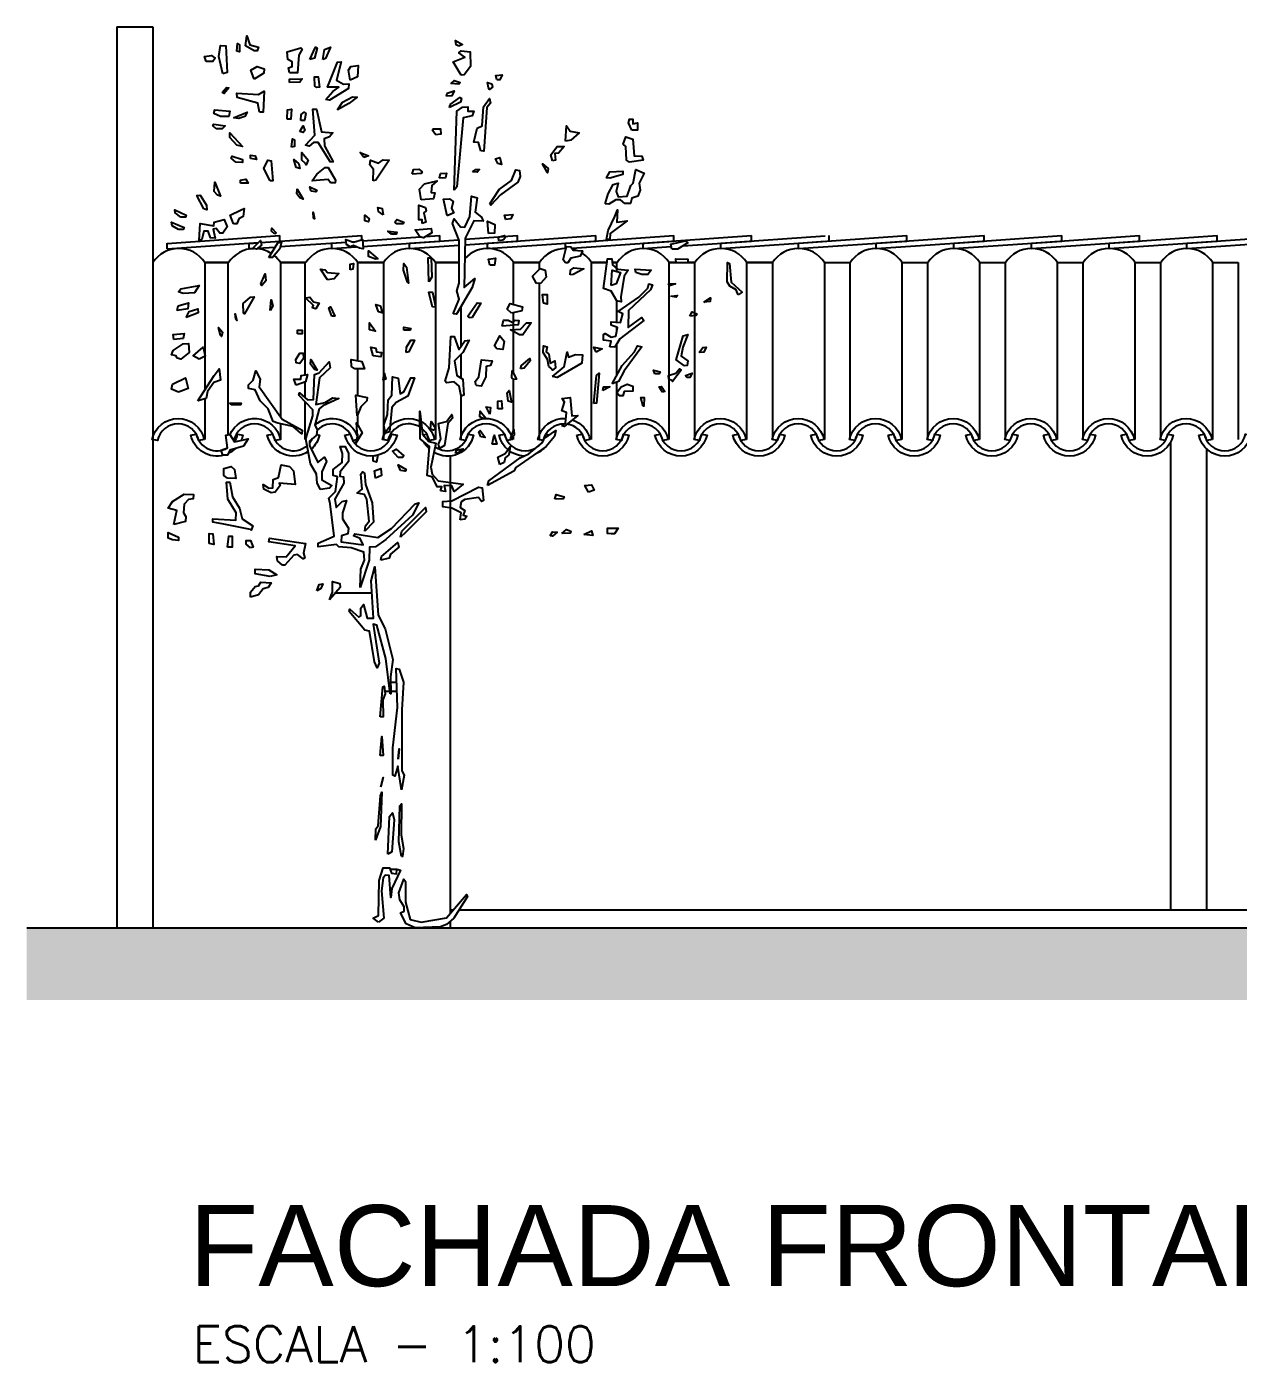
# Model space of a CAD drawing. Header units: millimetres. Extents: x 154.1 to 235.2, y 94.9 to 137.4.
# Drawn here: x 197.63 to 204.35, y 126.2 to 133.61 of the extents above; entities that cross this region are included whole.
import ezdxf

# ---------------------------------------------------------------- set-up
doc = ezdxf.new("R2010")
doc.units = ezdxf.units.MM
doc.header["$LTSCALE"] = 0.05
for name, color, linetype in [('Desnivel', 1, 'Continuous'), ('DESNÍVEL', 1, 'Continuous'), ('nivel', 1, 'Continuous'), ('Parede', 5, 'Continuous'), ('Texto', 2, 'Continuous')]:
    doc.layers.add(name, color=color, linetype=linetype)
doc.styles.add('ARIAL-00', font='arial.ttf')
doc.styles.add('Romans-00', font='romans.shx')

# ---------------------------------------------------------------- blocks, each defined once
blk = doc.blocks.new('telha-portuguesa')
at = {"layer": 'DESNÍVEL'}
for points in [[(-0.0711, 0.0926), (-0.1004, 0.0862, 0.806168), (-0.3305, 0.0862), (-0.3598, 0.0926, -0.806168)], [(-0.1444, 0.1164), (-0.1151, 0.1228, 0.806168), (0.1151, 0.1228), (0.1444, 0.1164, -0.806168)]]:
    blk.add_lwpolyline(points, format="xyb", close=True, dxfattribs=at)

msp = doc.modelspace()

# ---------------------------------------------------------------- hatches: boundary and pattern name
at = {"layer": 'Desnivel'}
msp.add_hatch(color=256, dxfattribs=at).paths.add_polyline_path([(223.6257, 128.6112), (197.6257, 128.6112), (197.6257, 128.2112), (223.6257, 128.2112)])

# ---------------------------------------------------------------- linework, layer by layer
at = {"layer": 'Desnivel', "linetype": 'Continuous'}
for p, q in [((198.4058, 132.4088), (199.0299, 132.4519)), ((198.9254, 132.4133), (199.4844, 132.4519)), ((199.0299, 132.4219), (199.0299, 132.4519)), ((199.4844, 132.4286), (199.4844, 132.4519)), ((199.49, 132.4223), (199.8111, 132.4444)), ((199.8372, 132.4462), (199.9185, 132.4519)), ((199.9185, 132.4219), (199.9185, 132.4519)), ((200.0586, 132.4318), (200.3494, 132.4519)), ((200.1835, 132.4104), (200.7835, 132.4519)), ((200.3494, 132.4219), (200.3494, 132.4519)), ((200.616, 132.4104), (201.216, 132.4519)), ((200.7835, 132.4219), (200.7835, 132.4519)), ((201.0469, 132.4104), (201.6469, 132.4519)), ((201.216, 132.4219), (201.216, 132.4519)), ((201.6469, 132.4219), (201.6469, 132.4519)), ((198.4058, 132.3788), (198.9116, 132.4137)), ((198.4058, 132.3804), (198.4058, 132.4104)), ((198.4058, 132.3788), (198.4058, 132.4088)), ((198.8603, 132.4088), (198.9102, 132.4122)), ((198.8603, 132.3804), (198.8603, 132.4104)), ((198.8603, 132.3788), (198.8603, 132.4088)), ((198.8603, 132.3788), (198.8854, 132.3805)), ((198.9064, 132.382), (199.0048, 132.3887)), ((198.9251, 132.4146), (199.0299, 132.4219)), ((199.0327, 132.3907), (199.3982, 132.4159)), ((199.3185, 132.4104), (199.3982, 132.4159)), ((199.3185, 132.3804), (199.3185, 132.4104)), ((199.3185, 132.3804), (199.3185, 132.4104)), ((199.3185, 132.3804), (199.4547, 132.3898)), ((199.43, 132.4181), (199.455, 132.4198)), ((199.4915, 132.3924), (199.9185, 132.4219)), ((199.7494, 132.4104), (200.024, 132.4294)), ((199.7494, 132.3804), (199.7494, 132.4104)), ((199.7494, 132.3804), (199.7494, 132.4104)), ((199.7494, 132.3804), (200.0257, 132.3995)), ((200.0581, 132.4017), (200.3494, 132.4219)), ((200.1835, 132.3804), (200.7835, 132.4219)), ((200.1835, 132.3804), (200.1835, 132.4104)), ((200.1835, 132.3804), (200.1835, 132.4104)), ((200.616, 132.3804), (200.616, 132.4104)), ((200.616, 132.3804), (200.616, 132.4104)), ((200.616, 132.3804), (200.6175, 132.3805)), ((200.6505, 132.3828), (201.216, 132.4219)), ((201.0469, 132.3804), (201.0469, 132.4104)), ((201.0469, 132.3804), (201.0469, 132.4104)), ((201.0469, 132.3804), (201.2021, 132.3912)), ((201.2674, 132.3957), (201.6469, 132.4219)), ((201.4778, 132.3804), (201.4778, 132.4104)), ((201.4778, 132.3804), (201.4778, 132.4104)), ((198.6144, 132.3024), (198.6144, 131.5963)), ((198.7422, 132.3024), (198.6144, 132.3024)), ((198.6144, 132.3024), (198.7422, 132.3024)), ((198.7422, 132.3024), (198.7422, 131.3465)), ((199.0347, 132.3024), (199.0347, 131.4449)), ((199.0347, 132.3024), (199.1692, 132.3024)), ((199.1741, 132.3024), (199.0347, 132.3024)), ((199.1692, 132.3024), (199.1692, 131.6784)), ((199.4607, 132.3024), (199.4607, 131.7585)), ((199.4607, 132.3024), (199.605, 132.3024)), ((199.605, 132.3024), (199.4607, 132.3024)), ((199.605, 132.3024), (199.605, 131.3209)), ((200.0257, 132.3024), (199.8916, 132.3024)), ((199.8938, 132.3024), (199.8938, 131.3209)), ((199.8938, 132.3024), (200.0257, 132.3024)), ((200.3257, 132.3024), (200.3257, 132.0698)), ((200.3257, 132.3024), (200.47, 132.3024)), ((200.4716, 132.3024), (200.3279, 132.3024)), ((200.47, 132.3024), (200.3279, 132.3024)), ((200.47, 132.3024), (200.47, 132.2646)), ((200.7588, 132.3024), (200.7588, 131.3209)), ((200.7588, 132.3024), (200.846, 132.3024)), ((200.846, 132.3024), (200.7604, 132.3024)), ((200.846, 132.3024), (200.7604, 132.3024)), ((200.9025, 132.3024), (200.8751, 132.3024)), ((200.9009, 132.3024), (200.8751, 132.3024)), ((200.8751, 132.3024), (200.8993, 132.3024)), ((200.8993, 132.3024), (200.8993, 132.253)), ((201.1881, 132.3024), (201.1881, 131.3209)), ((201.1881, 132.3024), (201.2299, 132.3024)), ((201.2299, 132.3024), (201.1913, 132.3024)), ((201.2299, 132.3024), (201.1913, 132.3024)), ((201.3334, 132.3024), (201.2936, 132.3024)), ((201.3318, 132.3024), (201.2936, 132.3024)), ((201.2936, 132.3024), (201.3318, 132.3024)), ((201.3318, 132.3024), (201.3318, 131.3209)), ((201.6206, 132.3024), (201.6206, 131.3209)), ((200.47, 132.1879), (200.47, 131.3209)), ((200.8993, 132.0907), (200.8993, 131.9713)), ((200.0341, 132.0564), (200.0341, 131.8365)), ((200.3257, 132.0233), (200.3257, 131.6904)), ((200.8993, 131.9443), (200.8993, 131.9157)), ((200.8993, 131.8489), (200.8993, 131.6751)), ((200.0341, 131.7907), (200.0341, 131.6625)), ((199.4607, 131.7136), (199.4607, 131.5645)), ((199.1692, 131.6389), (199.1692, 131.5538)), ((200.3257, 131.655), (200.3257, 131.369)), ((200.8993, 131.6387), (200.8993, 131.3209)), ((198.6144, 131.5468), (198.6144, 131.3209)), ((200.0341, 131.5706), (200.0341, 131.3209)), ((199.1692, 131.5313), (199.1692, 131.3209)), ((199.0347, 131.4081), (199.0347, 131.3209)), ((199.4607, 131.4558), (199.4607, 131.4063)), ((199.4607, 131.3519), (199.4607, 131.334)), ((200.3257, 131.3403), (200.3257, 131.3209)), ((199.3399, 130.4695), (199.5421, 130.4695)), ((199.6123, 129.9249), (199.6403, 129.9249)), ((199.6454, 129.9749), (199.6778, 129.9749)), ((199.6467, 129.9249), (199.6795, 129.9249)), ((199.6765, 129.4803), (199.6896, 129.4803)), ((199.6423, 128.9357), (199.6802, 128.9357))]:
    msp.add_line(p, q, dxfattribs=at)
at = {"layer": 'Desnivel'}
for p, q in [((201.6206, 132.3024), (201.7643, 132.3024)), ((202.053, 132.3024), (202.1936, 132.3024)), ((202.4823, 132.3024), (202.6245, 132.3024)), ((202.9132, 132.3024), (203.0554, 132.3024)), ((203.3441, 132.3024), (203.4862, 132.3024)), ((203.775, 132.3024), (203.9171, 132.3024)), ((204.2059, 132.3024), (204.348, 132.3024)), ((203.9733, 131.3057), (203.9733, 128.7112)), ((204.1733, 131.2682), (204.1733, 128.7112)), ((199.9757, 131.2291), (199.9757, 128.6916)), ((199.9757, 128.7112), (199.9926, 128.7112)), ((200.025, 128.7112), (214.9587, 128.7112)), ((197.6257, 128.6112), (223.6257, 128.6112)), ((199.9757, 128.6474), (199.9757, 128.6112))]:
    msp.add_line(p, q, dxfattribs=at)
at = {"layer": 'Desnivel', "linetype": 'Continuous'}
for points in [[(198.8874, 133.4771), (198.8391, 133.505), (198.8467, 133.5609), (198.8645, 133.5101), (198.9128, 133.4974), (198.9052, 133.4771), (198.8874, 133.4771)], [(198.7146, 133.35), (198.6917, 133.4466), (198.7019, 133.5076), (198.7298, 133.505), (198.7375, 133.3577), (198.7146, 133.35)], [(198.7908, 133.4746), (198.7959, 133.5177), (198.8061, 133.5101), (198.8061, 133.472), (198.7908, 133.4746)], [(199.083, 133.3551), (199.078, 133.3831), (199.0983, 133.3907), (199.0983, 133.4161), (199.0754, 133.4288), (199.0703, 133.472), (199.1466, 133.4949), (199.1542, 133.4873), (199.1364, 133.4542), (199.1288, 133.3551), (199.083, 133.3551)], [(199.1974, 133.4288), (199.2279, 133.4974), (199.238, 133.4923), (199.2228, 133.4364), (199.1974, 133.4288)], [(199.2685, 133.4288), (199.2787, 133.4847), (199.3117, 133.4974), (199.2838, 133.4339), (199.2685, 133.4288)], [(200.0358, 133.3424), (199.9926, 133.4161), (200.0561, 133.4415), (200.0231, 133.4669), (200.0358, 133.4771), (200.0866, 133.472), (200.0892, 133.3907), (200.0536, 133.345), (200.0358, 133.3424)], [(200.0231, 133.5025), (200.0079, 133.5101), (200.0053, 133.5355), (200.0434, 133.5127), (200.0231, 133.5025)], [(198.6206, 133.4186), (198.613, 133.4466), (198.6511, 133.4517), (198.6714, 133.4364), (198.6587, 133.4186), (198.6206, 133.4186)], [(199.2863, 133.2077), (199.3244, 133.2509), (199.3575, 133.2764), (199.2939, 133.2764), (199.3498, 133.4136), (199.3702, 133.4161), (199.3448, 133.3145), (199.3829, 133.2916), (199.4134, 133.2941), (199.4108, 133.2687), (199.3066, 133.2027), (199.2863, 133.2077)], [(198.8874, 133.3196), (198.8696, 133.3704), (198.9052, 133.3907), (198.9433, 133.378), (198.9407, 133.3526), (198.8874, 133.3196)], [(199.2355, 133.2738), (199.2253, 133.2814), (199.2228, 133.3323), (199.2431, 133.3323), (199.2507, 133.2764), (199.2355, 133.2738)], [(199.421, 133.3145), (199.4108, 133.3704), (199.4235, 133.3907), (199.4642, 133.3958), (199.4616, 133.3323), (199.421, 133.3145)], [(200.234, 133.317), (200.2289, 133.3399), (200.2645, 133.345), (200.2518, 133.317), (200.234, 133.317)], [(198.7095, 133.2459), (198.7349, 133.2738), (198.7476, 133.2713), (198.7222, 133.2408), (198.7095, 133.2459)], [(198.9179, 133.1366), (198.9077, 133.1874), (198.7934, 133.2179), (198.7908, 133.2433), (198.9128, 133.2357), (198.9433, 133.2535), (198.9382, 133.1366), (198.9179, 133.1366)], [(199.083, 133.3018), (199.083, 133.3196), (199.1542, 133.3221), (199.1415, 133.3043), (199.083, 133.3018)], [(199.9545, 133.2255), (199.9596, 133.2433), (199.9977, 133.256), (199.985, 133.2281), (199.9545, 133.2255)], [(199.9799, 133.2967), (199.9977, 133.3119), (200.0307, 133.3018), (200.0231, 133.2916), (199.9799, 133.2967)], [(200.1883, 133.2713), (200.1832, 133.3018), (200.2061, 133.2941), (200.2111, 133.2764), (200.1934, 133.2636), (200.1883, 133.2713)], [(199.3498, 133.1493), (199.3778, 133.1925), (199.4337, 133.223), (199.4591, 133.2205), (199.4134, 133.1849), (199.3498, 133.1493)], [(199.9723, 133.162), (199.9748, 133.1798), (200.0282, 133.2179), (200.0384, 133.2128), (200.0333, 133.1925), (199.9723, 133.162)], [(200.1451, 132.9232), (200.1324, 132.9689), (200.107, 132.9714), (200.1248, 133.0477), (200.1527, 133.0604), (200.1603, 133.1671), (200.1934, 133.2128), (200.1984, 133.1874), (200.1781, 133.162), (200.1629, 132.9206), (200.1451, 132.9232)], [(198.7019, 133.1137), (198.6638, 133.129), (198.6689, 133.1493), (198.7527, 133.1417), (198.7476, 133.1137), (198.7019, 133.1137)], [(198.773, 133.1061), (198.8493, 133.1366), (198.8366, 133.1137), (198.8035, 133.101), (198.773, 133.1061)], [(199.0703, 133.0985), (199.0729, 133.1493), (199.0957, 133.1544), (199.0907, 133.0985), (199.0703, 133.0985)], [(199.1466, 133.0909), (199.1491, 133.1239), (199.1644, 133.1366), (199.1745, 133.129), (199.1669, 133.0909), (199.1466, 133.0909)], [(199.3117, 132.8596), (199.2431, 132.9689), (199.2177, 132.9689), (199.1923, 132.9486), (199.172, 132.9536), (199.2253, 133.0095), (199.2126, 133.1544), (199.233, 133.1544), (199.2609, 133.0273), (199.3244, 133.0223), (199.3066, 132.9994), (199.2762, 132.9892), (199.2787, 132.9511), (199.327, 132.8622), (199.3117, 132.8596)], [(199.9977, 132.7046), (200.0129, 133.1417), (200.0434, 133.1645), (200.0739, 133.1671), (200.0739, 133.1417), (200.107, 133.1417), (200.0968, 133.1163), (200.0485, 133.1061), (200.0129, 132.7224), (199.9977, 132.7046)], [(198.6765, 133.0451), (198.6587, 133.0604), (198.6638, 133.0705), (198.7273, 133.0604), (198.7095, 133.0451), (198.6765, 133.0451)], [(199.1415, 133.0299), (199.1593, 133.0604), (199.1694, 133.035), (199.1593, 133.0248), (199.1415, 133.0299)], [(199.8961, 133.0121), (199.8783, 133.035), (199.8834, 133.0451), (199.9215, 133.0451), (199.924, 133.0146), (199.8961, 133.0121)], [(200.6152, 132.9765), (200.6202, 133.0604), (200.6406, 133.0324), (200.6914, 133.0223), (200.6457, 132.9816), (200.6152, 132.9765)], [(200.9836, 133.0375), (200.9658, 133.0782), (200.9709, 133.0985), (200.9887, 133.0985), (200.9887, 133.0731), (201.0141, 133.0782), (201.0141, 133.0375), (200.9836, 133.0375)], [(198.7908, 132.9536), (198.7527, 132.9968), (198.7527, 133.0223), (198.8239, 132.946), (198.7908, 132.9536)], [(199.0957, 132.9435), (199.1008, 132.9892), (199.111, 132.9841), (199.111, 132.946), (199.0957, 132.9435)], [(200.9709, 132.8596), (200.9531, 132.8698), (200.9506, 132.946), (200.9353, 132.9587), (200.9506, 132.9994), (200.9887, 132.9867), (200.9963, 132.8952), (201.0395, 132.8927), (201.0471, 132.8698), (200.9709, 132.8596)], [(198.7857, 132.8596), (198.7603, 132.8825), (198.7654, 132.8927), (198.8239, 132.8749), (198.8239, 132.8571), (198.7857, 132.8596)], [(198.8671, 132.88), (198.8671, 132.8977), (198.8925, 132.8952), (198.9001, 132.8749), (198.8671, 132.88)], [(199.172, 132.852), (199.1516, 132.8698), (199.1516, 132.913), (199.1872, 132.8698), (199.1771, 132.8444), (199.172, 132.852)], [(199.4972, 132.885), (199.4769, 132.913), (199.5226, 132.8952), (199.4972, 132.885)], [(200.2391, 132.852), (200.2264, 132.8774), (200.2518, 132.885), (200.2594, 132.8469), (200.2391, 132.852)], [(200.544, 132.8673), (200.5339, 132.9003), (200.5694, 132.946), (200.6075, 132.946), (200.577, 132.9104), (200.5567, 132.9079), (200.5593, 132.8698), (200.544, 132.8673)], [(198.9763, 132.7554), (198.9407, 132.8241), (198.9636, 132.8698), (198.9814, 132.8673), (198.9916, 132.7554), (198.9763, 132.7554)], [(199.1212, 132.8291), (199.1085, 132.8749), (199.1364, 132.8495), (199.1415, 132.8241), (199.1212, 132.8291)], [(199.3117, 132.7453), (199.299, 132.7631), (199.2101, 132.7554), (199.2355, 132.7936), (199.2812, 132.8291), (199.299, 132.8291), (199.3397, 132.7605), (199.3371, 132.7453), (199.3117, 132.7453)], [(199.548, 132.7554), (199.5506, 132.819), (199.5303, 132.8444), (199.5328, 132.8698), (199.5785, 132.8545), (199.6039, 132.8723), (199.637, 132.8698), (199.5633, 132.7605), (199.548, 132.7554)], [(199.764, 132.7936), (199.7717, 132.819), (199.8021, 132.8215), (199.8199, 132.8063), (199.8148, 132.7961), (199.764, 132.7936)], [(200.0993, 132.8063), (200.1171, 132.819), (200.1375, 132.819), (200.1248, 132.8037), (200.0993, 132.8063)], [(200.1959, 132.6284), (200.2467, 132.7072), (200.3153, 132.758), (200.3407, 132.8164), (200.3611, 132.8139), (200.3636, 132.7809), (200.3509, 132.7478), (200.2543, 132.6792), (200.201, 132.6208), (200.1959, 132.6284)], [(200.5135, 132.8037), (200.4881, 132.8495), (200.5186, 132.8241), (200.5161, 132.8012), (200.5135, 132.8037)], [(200.8362, 132.6284), (200.8515, 132.6843), (200.8794, 132.7351), (200.9074, 132.7427), (200.8972, 132.697), (200.9074, 132.6665), (200.9582, 132.6716), (200.9785, 132.73), (200.9912, 132.7427), (201.0065, 132.819), (201.0522, 132.7986), (201.0243, 132.7427), (201.0293, 132.7046), (201.0166, 132.6716), (200.9836, 132.6589), (200.976, 132.6309), (200.9455, 132.6309), (200.9201, 132.6513), (200.8947, 132.6513), (200.8566, 132.6259), (200.8362, 132.6284)], [(200.8616, 132.7707), (200.8439, 132.7732), (200.8616, 132.8063), (200.9328, 132.8088), (200.9328, 132.791), (200.8616, 132.7707)], [(198.6841, 132.6767), (198.6663, 132.697), (198.6689, 132.7478), (198.7019, 132.6716), (198.6841, 132.6767)], [(198.8112, 132.7427), (198.8112, 132.7605), (198.8416, 132.7656), (198.8544, 132.7427), (198.8112, 132.7427)], [(199.8148, 132.6513), (199.8047, 132.7097), (199.8326, 132.7402), (199.9037, 132.7554), (199.8732, 132.73), (199.8707, 132.6919), (199.891, 132.6894), (199.8834, 132.6563), (199.8148, 132.6513)], [(199.9342, 132.7707), (199.9164, 132.7732), (199.9215, 132.7961), (199.9545, 132.7986), (199.9494, 132.7732), (199.9342, 132.7707)], [(198.6079, 132.6004), (198.5698, 132.6741), (198.5875, 132.6767), (198.6231, 132.6208), (198.6257, 132.5954), (198.6079, 132.6004)], [(199.1415, 132.6614), (199.1237, 132.6843), (199.1262, 132.7097), (199.1593, 132.6538), (199.1415, 132.6614)], [(199.205, 132.6995), (199.1974, 132.7224), (199.2355, 132.7046), (199.2304, 132.6945), (199.205, 132.6995)], [(199.9926, 132.0186), (200.0257, 132.0999), (200.0129, 132.1456), (200.0257, 132.1888), (200.0257, 132.4251), (199.9875, 132.5191), (199.9977, 132.5445), (200.0333, 132.5013), (200.0561, 132.4988), (200.0841, 132.5573), (200.0943, 132.6716), (200.1248, 132.6614), (200.1146, 132.5827), (200.1502, 132.5547), (200.1578, 132.5318), (200.107, 132.5344), (200.0587, 132.4378), (200.0536, 132.1634), (200.112, 132.2142), (200.0968, 132.1634), (200.0104, 132.016), (199.9926, 132.0186)], [(198.4808, 132.5547), (198.4503, 132.5776), (198.4478, 132.5954), (198.5113, 132.5649), (198.5062, 132.5547), (198.4808, 132.5547)], [(198.773, 132.5166), (198.7553, 132.5649), (198.8112, 132.5928), (198.8315, 132.603), (198.8264, 132.5573), (198.8035, 132.5445), (198.7908, 132.5166), (198.773, 132.5166)], [(199.6039, 132.5674), (199.5785, 132.5852), (199.5735, 132.6081), (199.5989, 132.603), (199.6039, 132.5674)], [(199.8199, 132.5191), (199.8199, 132.5395), (199.8021, 132.5395), (199.8021, 132.6208), (199.8377, 132.6081), (199.8428, 132.5903), (199.8301, 132.5776), (199.8403, 132.5268), (199.8199, 132.5191)], [(199.9596, 132.5623), (199.9393, 132.6538), (199.9723, 132.6563), (199.9926, 132.6411), (199.9825, 132.603), (199.9952, 132.5776), (199.9596, 132.5623)], [(200.8439, 132.4302), (200.8515, 132.481), (200.8896, 132.5573), (200.9048, 132.5954), (200.8998, 132.5268), (200.9582, 132.5344), (200.8642, 132.4632), (200.8616, 132.4302), (200.8439, 132.4302)], [(198.4681, 132.4861), (198.4325, 132.5064), (198.43, 132.5268), (198.4986, 132.4963), (198.4935, 132.4861), (198.4681, 132.4861)], [(198.5825, 132.4251), (198.5875, 132.5191), (198.6638, 132.5064), (198.6663, 132.5268), (198.7222, 132.542), (198.7375, 132.5013), (198.7146, 132.4658), (198.6968, 132.4658), (198.6765, 132.4912), (198.6612, 132.4886), (198.6714, 132.4378), (198.646, 132.4404), (198.6333, 132.4759), (198.6079, 132.4759), (198.5977, 132.4302), (198.5825, 132.4251)], [(199.2177, 132.5496), (199.2152, 132.5827), (199.2228, 132.5445), (199.2177, 132.5496)], [(199.5023, 132.5344), (199.5023, 132.5649), (199.5252, 132.5445), (199.5226, 132.5293), (199.5023, 132.5344)], [(199.6751, 132.5166), (199.6675, 132.5268), (199.6802, 132.542), (199.7183, 132.5268), (199.7132, 132.5166), (199.6751, 132.5166)], [(200.1883, 132.4632), (200.1832, 132.5318), (200.2238, 132.5141), (200.2213, 132.4658), (200.1883, 132.4632)], [(200.2848, 132.542), (200.2772, 132.5649), (200.3229, 132.57), (200.3128, 132.5445), (200.2848, 132.542)], [(199.0017, 132.4607), (198.9839, 132.4759), (198.9865, 132.4937), (199.0094, 132.4683), (199.0017, 132.4607)], [(199.6497, 132.4607), (199.6294, 132.4759), (199.6802, 132.4709), (199.6751, 132.4607), (199.6497, 132.4607)], [(199.8072, 132.4454), (199.7818, 132.4836), (199.8707, 132.4912), (199.8732, 132.4683), (199.8276, 132.4404), (199.8072, 132.4454)], [(200.2467, 132.4226), (200.2416, 132.4429), (200.2772, 132.4531), (200.2848, 132.4454), (200.2721, 132.4277), (200.2467, 132.4226)], [(198.8798, 132.3819), (198.923, 132.4251), (198.928, 132.3997), (198.9001, 132.3768), (198.8798, 132.3819)], [(198.9687, 132.3311), (199.0195, 132.4124), (199.0398, 132.4175), (199.0297, 132.3794), (198.989, 132.3311), (198.9687, 132.3311)], [(199.4718, 132.3819), (199.4388, 132.3972), (199.421, 132.3895), (199.4007, 132.4022), (199.3956, 132.4302), (199.4388, 132.415), (199.4896, 132.4302), (199.4921, 132.3794), (199.4718, 132.3819)], [(199.5607, 132.3209), (199.5226, 132.3362), (199.5226, 132.3667), (199.5735, 132.3235), (199.5607, 132.3209)], [(200.6152, 132.3006), (200.6025, 132.3184), (200.6202, 132.3921), (200.6457, 132.3895), (200.6584, 132.3718), (200.7092, 132.3667), (200.6965, 132.3387), (200.6457, 132.326), (200.6279, 132.3006), (200.6152, 132.3006)], [(201.2047, 132.3768), (201.1996, 132.4048), (201.2809, 132.4226), (201.2936, 132.4124), (201.2377, 132.3768), (201.2047, 132.3768)], [(199.421, 132.2625), (199.421, 132.293), (199.4388, 132.2981), (199.4362, 132.265), (199.421, 132.2625)], [(199.7386, 132.1939), (199.7157, 132.26), (199.7183, 132.2981), (199.7335, 132.2777), (199.7437, 132.1888), (199.7386, 132.1939)], [(199.858, 132.1964), (199.853, 132.3286), (199.8707, 132.3286), (199.8732, 132.2218), (199.858, 132.1964)], [(200.1959, 132.2879), (200.1883, 132.3209), (200.2264, 132.326), (200.2213, 132.2879), (200.1959, 132.2879)], [(200.8998, 132.0897), (200.8693, 132.1431), (200.8261, 132.1583), (200.8489, 132.3235), (200.8718, 132.3235), (200.8769, 132.2904), (200.9048, 132.265), (200.9633, 132.26), (200.9404, 132.2269), (200.9226, 132.1126), (200.9252, 132.0846), (200.8998, 132.0897)], [(201.2301, 132.3006), (201.2275, 132.3235), (201.2936, 132.3209), (201.2936, 132.3006), (201.2301, 132.3006)], [(201.5731, 132.1227), (201.563, 132.1507), (201.5274, 132.171), (201.5121, 132.1964), (201.5147, 132.3032), (201.5248, 132.2981), (201.535, 132.1939), (201.596, 132.138), (201.5731, 132.1227)], [(198.9255, 132.1837), (198.9484, 132.2396), (198.9534, 132.2015), (198.9306, 132.1761), (198.9255, 132.1837)], [(199.2939, 132.2066), (199.2558, 132.265), (199.2812, 132.2625), (199.2939, 132.2472), (199.3575, 132.2422), (199.3321, 132.2117), (199.2939, 132.2066)], [(200.4551, 132.1863), (200.4322, 132.2269), (200.4754, 132.2701), (200.5034, 132.26), (200.5084, 132.2218), (200.4779, 132.1888), (200.4551, 132.1863)], [(200.6406, 132.2345), (200.6431, 132.26), (200.6609, 132.2727), (200.7168, 132.2676), (200.6584, 132.2371), (200.6406, 132.2345)], [(200.8693, 132.1761), (200.8743, 132.26), (200.9201, 132.2472), (200.8972, 132.1837), (200.8693, 132.1761)], [(201.0395, 132.2371), (201.0065, 132.2472), (201.0014, 132.265), (201.0903, 132.26), (201.0725, 132.2371), (201.0395, 132.2371)], [(198.4935, 132.1304), (198.4681, 132.1405), (198.4808, 132.1558), (198.5825, 132.1761), (198.5571, 132.1354), (198.4935, 132.1304)], [(200.8616, 131.8356), (200.8693, 131.8661), (200.8261, 131.8712), (200.8261, 131.9042), (200.8362, 131.9093), (200.8693, 131.889), (200.8947, 131.894), (200.9048, 131.9423), (200.8693, 131.955), (200.8693, 131.9728), (200.9201, 131.9703), (200.9328, 132.0186), (200.9074, 132.0313), (201.0217, 132.11), (201.0725, 132.1609), (201.0776, 132.1837), (201.098, 132.1786), (201.0878, 132.1507), (200.9658, 132.0363), (200.9633, 131.9423), (201.0395, 131.9982), (201.0497, 131.9804), (200.9175, 131.8788), (200.8896, 131.8331), (200.8616, 131.8356)], [(201.192, 132.1736), (201.1869, 132.1837), (201.225, 132.1837), (201.192, 132.1736)], [(198.4605, 132.0363), (198.4656, 132.0618), (198.524, 132.0795), (198.5189, 132.0465), (198.4605, 132.0363)], [(198.8289, 132.0211), (198.8264, 132.0745), (198.8671, 132.11), (198.8874, 132.1126), (198.834, 132.0186), (198.8289, 132.0211)], [(198.9763, 132.0363), (198.9814, 132.0948), (198.9916, 132.0618), (198.9763, 132.0363)], [(199.2101, 132.0516), (199.2177, 132.0643), (199.172, 132.1075), (199.1974, 132.11), (199.2177, 132.0846), (199.2482, 132.077), (199.2304, 132.0465), (199.2101, 132.0516)], [(199.5785, 132.0287), (199.5633, 132.0694), (199.5887, 132.0618), (199.5989, 132.0236), (199.5785, 132.0287)], [(199.8783, 132.0541), (199.858, 132.138), (199.8783, 132.138), (199.8935, 132.0567), (199.8783, 132.0541)], [(200.0816, 131.9957), (200.0739, 132.0059), (200.1248, 132.0795), (200.1451, 132.077), (200.0968, 131.9982), (200.0816, 131.9957)], [(200.3153, 132.0211), (200.2925, 132.044), (200.3077, 132.0745), (200.3763, 132.0567), (200.3738, 132.0338), (200.3153, 132.0211)], [(200.4932, 132.077), (200.4881, 132.1253), (200.5135, 132.1253), (200.5135, 132.0719), (200.4932, 132.077)], [(201.1996, 132.1151), (201.2377, 132.1202), (201.2301, 132.11), (201.1996, 132.1151)], [(201.3825, 132.0821), (201.4207, 132.1075), (201.4181, 132.0872), (201.3825, 132.0821)], [(198.5113, 131.9982), (198.5266, 132.0313), (198.5748, 132.0465), (198.5774, 132.0236), (198.5113, 131.9982)], [(198.7857, 131.9881), (198.7832, 132.0186), (198.7908, 131.9804), (198.7857, 131.9881)], [(199.3194, 132.0059), (199.3016, 132.0491), (199.3117, 132.0567), (199.3346, 132.0059), (199.3194, 132.0059)], [(201.3063, 132.0059), (201.319, 132.0287), (201.3444, 132.0186), (201.3393, 132.0084), (201.3063, 132.0059)], [(198.7019, 131.8991), (198.6892, 131.9423), (198.7121, 131.9169), (198.707, 131.8915), (198.7019, 131.8991)], [(199.1288, 131.9068), (199.1288, 131.9271), (199.1542, 131.9271), (199.1542, 131.9068), (199.1288, 131.9068)], [(199.5277, 131.9296), (199.5277, 131.9677), (199.5607, 131.922), (199.5277, 131.9296)], [(199.7183, 131.9271), (199.7183, 131.9449), (199.7564, 131.9372), (199.7513, 131.9271), (199.7183, 131.9271)], [(200.2645, 131.95), (200.2721, 131.983), (200.2975, 131.983), (200.3229, 131.9703), (200.3357, 131.983), (200.356, 131.9804), (200.3534, 131.9576), (200.2645, 131.95)], [(200.3611, 131.9017), (200.3102, 131.9296), (200.3661, 131.9322), (200.3992, 131.9677), (200.4246, 131.9677), (200.3789, 131.9017), (200.3611, 131.9017)], [(198.4605, 131.7721), (198.4554, 131.7848), (198.43, 131.7899), (198.4376, 131.8153), (198.4935, 131.8509), (198.524, 131.8534), (198.5266, 131.8026), (198.4808, 131.767), (198.4605, 131.7721)], [(198.4427, 131.8763), (198.4376, 131.9042), (198.4986, 131.9093), (198.4935, 131.8813), (198.4427, 131.8763)], [(199.731, 131.8026), (199.7335, 131.8331), (199.7564, 131.8712), (199.7767, 131.8712), (199.7462, 131.8077), (199.731, 131.8026)], [(200.0358, 131.5612), (200.0257, 131.6171), (199.9977, 131.6399), (199.9545, 131.6349), (199.9469, 131.645), (199.9697, 131.7187), (199.9799, 131.8915), (199.9977, 131.8915), (200.0231, 131.8204), (200.0561, 131.8686), (200.0816, 131.8712), (200.046, 131.8026), (200.0002, 131.7568), (200.0129, 131.6755), (200.046, 131.6552), (200.0511, 131.5663), (200.0358, 131.5612)], [(200.234, 131.8229), (200.2213, 131.8407), (200.2518, 131.8966), (200.2747, 131.8661), (200.267, 131.8204), (200.234, 131.8229)], [(201.2758, 131.7289), (201.2301, 131.7619), (201.2682, 131.8966), (201.2936, 131.9042), (201.2657, 131.8331), (201.258, 131.7822), (201.2936, 131.7568), (201.2911, 131.7314), (201.2758, 131.7289)], [(198.5825, 131.767), (198.5494, 131.7848), (198.6053, 131.8331), (198.6155, 131.7822), (198.5825, 131.767)], [(199.1212, 131.7467), (199.1186, 131.7645), (199.1415, 131.8), (199.1593, 131.8), (199.1618, 131.7695), (199.1415, 131.7416), (199.1212, 131.7467)], [(199.548, 131.7848), (199.5353, 131.8331), (199.5633, 131.828), (199.5658, 131.8077), (199.5938, 131.8026), (199.5912, 131.7797), (199.548, 131.7848)], [(200.3661, 131.7136), (200.3712, 131.7314), (200.417, 131.7695), (200.4195, 131.7568), (200.3865, 131.7162), (200.3661, 131.7136)], [(200.5389, 131.7136), (200.5237, 131.7263), (200.5161, 131.7645), (200.4907, 131.8026), (200.4932, 131.8407), (200.5135, 131.8356), (200.5084, 131.8077), (200.5237, 131.795), (200.5313, 131.7441), (200.5567, 131.7568), (200.5593, 131.7187), (200.544, 131.706), (200.5389, 131.7136)], [(200.544, 131.6704), (200.6075, 131.7238), (200.6253, 131.8077), (200.633, 131.7772), (200.6711, 131.7924), (200.7092, 131.7899), (200.7066, 131.7441), (200.5694, 131.6654), (200.544, 131.6704)], [(200.7854, 131.8051), (200.7727, 131.8331), (200.8184, 131.8229), (200.7854, 131.8051)], [(200.8743, 131.6298), (200.9302, 131.7314), (200.9989, 131.8077), (201.0141, 131.8407), (201.0395, 131.8356), (200.9404, 131.7009), (200.9099, 131.6425), (200.8743, 131.6298)], [(201.3571, 131.8026), (201.3775, 131.8305), (201.3953, 131.8331), (201.3825, 131.8051), (201.3571, 131.8026)], [(198.5748, 131.5358), (198.6663, 131.6755), (198.6943, 131.7136), (198.7019, 131.6501), (198.6638, 131.6374), (198.6282, 131.5866), (198.6206, 131.5485), (198.5748, 131.5358)], [(199.1466, 131.3554), (199.1034, 131.3935), (199.0195, 131.4113), (198.9941, 131.4214), (198.9662, 131.49), (198.9204, 131.5358), (198.8925, 131.5968), (198.8569, 131.6044), (198.8569, 131.6247), (198.8823, 131.6501), (198.8975, 131.7009), (198.9204, 131.6552), (198.9153, 131.612), (199.0424, 131.4341), (199.1542, 131.3731), (199.1516, 131.3528), (199.1466, 131.3554)], [(199.2558, 131.0428), (199.238, 131.0784), (199.233, 131.1292), (199.1999, 131.1851), (199.1745, 131.3249), (199.2126, 131.4519), (199.2126, 131.4849), (199.1364, 131.5663), (199.1389, 131.579), (199.1847, 131.5409), (199.2177, 131.5434), (199.2228, 131.6806), (199.2482, 131.6908), (199.3041, 131.7518), (199.3092, 131.7187), (199.2507, 131.6628), (199.2304, 131.5154), (199.2812, 131.5256), (199.3244, 131.551), (199.3575, 131.5485), (199.2685, 131.5078), (199.2482, 131.49), (199.2253, 131.4011), (199.238, 131.3757), (199.233, 131.3452), (199.1948, 131.3122), (199.1948, 131.2868), (199.2406, 131.1927), (199.2787, 131.2232), (199.2889, 131.1978), (199.2635, 131.1419), (199.2635, 131.0962), (199.3194, 131.0657), (199.3066, 131.0504), (199.2558, 131.0428)], [(199.2228, 131.7086), (199.1999, 131.739), (199.2025, 131.7645), (199.238, 131.706), (199.2228, 131.7086)], [(199.4464, 131.7136), (199.4286, 131.7263), (199.4261, 131.7645), (199.4845, 131.7543), (199.4998, 131.7136), (199.4464, 131.7136)], [(200.1197, 131.6196), (200.1146, 131.6425), (200.1349, 131.6679), (200.1502, 131.7619), (200.2086, 131.7568), (200.1984, 131.7314), (200.1756, 131.7263), (200.173, 131.6679), (200.1476, 131.6171), (200.1197, 131.6196)], [(200.328, 131.6527), (200.3179, 131.6628), (200.3204, 131.7009), (200.3433, 131.6552), (200.328, 131.6527)], [(201.1107, 131.6857), (201.103, 131.706), (201.1412, 131.6959), (201.1361, 131.6857), (201.1107, 131.6857)], [(201.2047, 131.6476), (201.1894, 131.6552), (201.1869, 131.6755), (201.2275, 131.6882), (201.2479, 131.7136), (201.258, 131.706), (201.2098, 131.6425), (201.2047, 131.6476)], [(198.4681, 131.584), (198.43, 131.5993), (198.4351, 131.6272), (198.5062, 131.6628), (198.5215, 131.6044), (198.4681, 131.584)], [(199.1212, 131.6222), (199.1085, 131.6552), (199.1466, 131.6552), (199.1491, 131.6755), (199.1847, 131.6806), (199.172, 131.6399), (199.1212, 131.6222)], [(199.6039, 131.6501), (199.609, 131.6882), (199.6192, 131.6552), (199.6039, 131.6501)], [(199.6167, 131.3554), (199.6065, 131.4011), (199.6268, 131.4595), (199.6319, 131.5409), (199.6522, 131.5663), (199.6548, 131.6679), (199.6878, 131.6603), (199.698, 131.5739), (199.7208, 131.5866), (199.7564, 131.6628), (199.7767, 131.6628), (199.7412, 131.5612), (199.6751, 131.5256), (199.6522, 131.4977), (199.6395, 131.363), (199.6167, 131.3554)], [(200.7727, 131.5205), (200.788, 131.6755), (200.8032, 131.6882), (200.788, 131.5231), (200.7727, 131.5205)], [(200.9125, 131.5637), (200.8998, 131.5815), (200.9252, 131.612), (200.9582, 131.6272), (200.9887, 131.6171), (200.9887, 131.5891), (200.9404, 131.5866), (200.9328, 131.5637), (200.9125, 131.5637)], [(201.2885, 131.6654), (201.2809, 131.6755), (201.319, 131.6882), (201.3063, 131.6654), (201.2885, 131.6654)], [(199.4591, 131.4519), (199.4515, 131.5663), (199.515, 131.5536), (199.5125, 131.5358), (199.4794, 131.5027), (199.4591, 131.4519)], [(200.2975, 131.5332), (200.2925, 131.579), (200.3026, 131.5917), (200.3153, 131.5281), (200.2975, 131.5332)], [(200.5948, 131.396), (200.6152, 131.4113), (200.6202, 131.4697), (200.5948, 131.4799), (200.6101, 131.5281), (200.5974, 131.5485), (200.6406, 131.5536), (200.6507, 131.4519), (200.6838, 131.4545), (200.6075, 131.3935), (200.5948, 131.396)], [(200.8235, 131.5917), (200.8261, 131.612), (200.8616, 131.612), (200.8235, 131.5917)], [(201.0471, 131.5053), (201.0344, 131.5536), (201.0522, 131.5536), (201.0497, 131.5053), (201.0471, 131.5053)], [(201.1539, 131.584), (201.1361, 131.612), (201.1488, 131.6145), (201.1666, 131.5866), (201.1539, 131.584)], [(198.7603, 131.5129), (198.7527, 131.5231), (198.8162, 131.5231), (198.8112, 131.5129), (198.7603, 131.5129)], [(199.9215, 131.0352), (199.9291, 131.0581), (199.9037, 131.0581), (199.8783, 131.1114), (199.8479, 131.1216), (199.8606, 131.2817), (199.8098, 131.3249), (199.8072, 131.4773), (199.8225, 131.3503), (199.858, 131.3096), (199.8961, 131.2995), (199.8682, 131.1673), (199.8757, 131.1292), (199.9088, 131.0911), (200.0485, 131.0733), (199.9977, 131.0327), (199.985, 131.0631), (199.9418, 131.0657), (199.9494, 131.0327), (199.9215, 131.0352)], [(200.1578, 131.4367), (200.14, 131.4468), (200.1425, 131.4773), (200.173, 131.4392), (200.1578, 131.4367)], [(200.1959, 131.4621), (200.1756, 131.5027), (200.1984, 131.4977), (200.1959, 131.4621)], [(200.2391, 131.49), (200.2391, 131.5332), (200.2594, 131.5358), (200.2645, 131.49), (200.2391, 131.49)], [(199.4515, 131.2995), (199.4616, 131.3376), (199.4566, 131.4138), (199.4871, 131.3579), (199.4515, 131.2995)], [(199.8657, 131.3782), (199.8707, 131.4214), (199.8935, 131.3833), (199.8834, 131.3731), (199.8657, 131.3782)], [(199.9164, 131.2715), (199.9113, 131.2944), (199.924, 131.3249), (199.9113, 131.4087), (199.9545, 131.4214), (199.985, 131.4595), (199.9875, 131.4392), (199.9621, 131.4087), (199.9443, 131.2868), (199.9164, 131.2715)], [(198.7146, 131.2334), (198.7044, 131.2613), (198.74, 131.274), (198.7298, 131.3452), (198.7527, 131.3477), (198.7781, 131.3071), (198.8544, 131.3249), (198.8289, 131.2842), (198.7527, 131.2613), (198.74, 131.2334), (198.7146, 131.2334)], [(200.1451, 131.335), (200.1349, 131.363), (200.1425, 131.3706), (200.1705, 131.3325), (200.1451, 131.335)], [(200.1832, 131.0657), (200.1908, 131.0911), (200.3636, 131.2181), (200.4119, 131.241), (200.4881, 131.3045), (200.4957, 131.3249), (200.5618, 131.3706), (200.5542, 131.3376), (200.5084, 131.2817), (200.3407, 131.1648), (200.328, 131.1445), (200.1832, 131.0657)], [(200.2086, 131.2944), (200.2188, 131.3452), (200.234, 131.2944), (200.2086, 131.2944)], [(200.3102, 131.3249), (200.328, 131.3757), (200.3306, 131.3452), (200.3102, 131.3249)], [(199.4769, 130.4991), (199.4794, 130.6008), (199.4998, 130.6516), (199.4972, 130.6948), (199.4261, 130.7202), (199.3575, 130.7253), (199.3448, 130.738), (199.2431, 130.7253), (199.2431, 130.7456), (199.3321, 130.7837), (199.3092, 130.9641), (199.3016, 130.9946), (199.3397, 131.0327), (199.3498, 131.114), (199.327, 131.1216), (199.327, 131.1546), (199.3753, 131.1927), (199.3778, 131.2436), (199.3651, 131.2817), (199.393, 131.2817), (199.4108, 131.2436), (199.4108, 131.1978), (199.3651, 131.1419), (199.3626, 131.1165), (199.3829, 131.114), (199.3854, 131.0784), (199.3346, 130.9896), (199.3422, 130.9438), (199.3753, 130.9768), (199.4007, 130.9819), (199.3778, 130.9133), (199.3778, 130.8803), (199.4108, 130.8295), (199.4083, 130.7964), (199.3727, 130.7863), (199.3702, 130.7532), (199.4921, 130.7355), (199.4769, 130.771), (199.4388, 130.7863), (199.4464, 130.7964), (199.5735, 130.7761), (199.6497, 130.8269), (199.7818, 130.9641), (199.8021, 130.9692), (199.7666, 130.9006), (199.6192, 130.7659), (199.5607, 130.7253), (199.5277, 130.7227), (199.5252, 130.6516), (199.4769, 130.4991)], [(199.6878, 131.2207), (199.6548, 131.2563), (199.6751, 131.2664), (199.7183, 131.2308), (199.7107, 131.2207), (199.6878, 131.2207)], [(200.0053, 131.2436), (200.0104, 131.2613), (200.0485, 131.269), (200.018, 131.2461), (200.0053, 131.2436)], [(200.2518, 131.1826), (200.2391, 131.2232), (200.2798, 131.2436), (200.3077, 131.2817), (200.3001, 131.2359), (200.2798, 131.2181), (200.2747, 131.1927), (200.2518, 131.1826)], [(198.9814, 131.0251), (198.9407, 131.0454), (198.9382, 131.0708), (198.9687, 131.0504), (198.9916, 131.053), (198.9941, 131.0987), (199.0221, 131.1089), (199.0373, 131.18), (199.083, 131.1699), (199.1059, 131.147), (199.1161, 131.0708), (199.0271, 131.0784), (199.0322, 131.0657), (199.0043, 131.0277), (198.9814, 131.0251)], [(199.548, 131.2004), (199.548, 131.2308), (199.5735, 131.2359), (199.5658, 131.1953), (199.548, 131.2004)], [(199.7005, 131.1495), (199.6878, 131.18), (199.731, 131.1546), (199.7259, 131.1445), (199.7005, 131.1495)], [(198.74, 131.1063), (198.7197, 131.1216), (198.7197, 131.1597), (198.7603, 131.1699), (198.7781, 131.1546), (198.7857, 131.1038), (198.74, 131.1063)], [(199.5023, 130.8117), (199.5048, 130.8422), (199.5252, 130.8676), (199.5125, 130.9896), (199.4998, 131.015), (199.4591, 131.0226), (199.4871, 131.0454), (199.4794, 131.1292), (199.4896, 131.1419), (199.4998, 131.1343), (199.5048, 131.0708), (199.543, 130.9692), (199.5506, 130.8625), (199.5023, 130.8117)], [(199.5607, 131.1063), (199.5557, 131.147), (199.5912, 131.1597), (199.5938, 131.1216), (199.5607, 131.1063)], [(198.8671, 130.8218), (198.7095, 130.8523), (198.6587, 130.8625), (198.6587, 130.8803), (198.7857, 130.8727), (198.7883, 130.9133), (198.7425, 130.9896), (198.7349, 131.0835), (198.7527, 131.0835), (198.768, 131.0023), (198.8061, 130.9387), (198.8213, 130.8803), (198.8798, 130.8422), (198.8721, 130.8168), (198.8671, 130.8218)], [(200.0307, 130.8752), (200.0358, 130.9133), (199.985, 130.9387), (199.9342, 130.9464), (199.9342, 130.9768), (199.985, 130.9794), (200.1324, 131.0555), (200.1527, 131.053), (200.1603, 130.9819), (200.1502, 130.9768), (200.1324, 130.9997), (200.0561, 130.987), (200.0358, 130.9743), (200.0307, 130.9438), (200.0561, 130.926), (200.0485, 130.9006), (200.0688, 130.8955), (200.0561, 130.8777), (200.0307, 130.8752)], [(200.7422, 131.0277), (200.7219, 131.0657), (200.76, 131.0682), (200.7752, 131.0403), (200.7422, 131.0277)], [(198.4427, 130.8498), (198.458, 130.926), (198.4097, 130.9387), (198.4351, 130.9768), (198.4986, 131.0175), (198.552, 131.015), (198.5494, 130.9921), (198.524, 130.987), (198.4986, 130.9616), (198.4961, 130.9133), (198.5088, 130.893), (198.5062, 130.865), (198.4427, 130.8498)], [(200.5567, 130.9896), (200.5643, 131.015), (200.6075, 131.0023), (200.6025, 130.9921), (200.5567, 130.9896)], [(199.7005, 130.7787), (199.7081, 130.8117), (199.8377, 130.9438), (199.8428, 130.9184), (199.7285, 130.8041), (199.7005, 130.7787)], [(200.5313, 130.7863), (200.544, 130.8091), (200.5694, 130.8066), (200.544, 130.7837), (200.5313, 130.7863)], [(200.5948, 130.799), (200.6202, 130.8218), (200.6457, 130.8117), (200.6406, 130.8015), (200.5948, 130.799)], [(200.7168, 130.7939), (200.76, 130.8142), (200.7676, 130.7888), (200.7168, 130.7939)], [(200.8693, 130.7964), (200.8489, 130.799), (200.8489, 130.8295), (200.9074, 130.8295), (200.8871, 130.7964), (200.8693, 130.7964)], [(198.4351, 130.7634), (198.4097, 130.7736), (198.4097, 130.8041), (198.4681, 130.7787), (198.4681, 130.7609), (198.4351, 130.7634)], [(198.6384, 130.7431), (198.6384, 130.799), (198.6587, 130.7964), (198.6638, 130.738), (198.6384, 130.7431)], [(198.74, 130.7227), (198.7476, 130.7837), (198.7654, 130.7837), (198.7654, 130.7227), (198.74, 130.7227)], [(198.8671, 130.7202), (198.8442, 130.7405), (198.8442, 130.7609), (198.8671, 130.7609), (198.8823, 130.7227), (198.8671, 130.7202)], [(199.0449, 130.6236), (199.017, 130.6465), (199.0144, 130.6719), (199.0653, 130.6694), (199.1161, 130.7304), (198.9687, 130.7532), (198.9738, 130.7736), (199.172, 130.7431), (199.1618, 130.6897), (199.1694, 130.6643), (199.1593, 130.6592), (199.1288, 130.6821), (199.1085, 130.6796), (199.0576, 130.6236), (199.0449, 130.6236)], [(199.5912, 130.6516), (199.5938, 130.6719), (199.6853, 130.7482), (199.6903, 130.7227), (199.6446, 130.6846), (199.637, 130.6618), (199.5912, 130.6516)], [(198.9763, 130.5601), (198.8925, 130.5754), (198.8925, 130.6008), (198.9687, 130.5982), (199.0144, 130.5703), (198.9763, 130.5601)], [(199.6421, 129.9096), (199.6192, 130.1053), (199.5684, 130.2908), (199.548, 130.2959), (199.5811, 130.0799), (199.5709, 130.0545), (199.5557, 130.0875), (199.5277, 130.2577), (199.5023, 130.2628), (199.4159, 130.367), (199.4185, 130.3797), (199.4693, 130.334), (199.4794, 130.3416), (199.4794, 130.3848), (199.4947, 130.4051), (199.515, 130.3289), (199.5506, 130.3289), (199.5379, 130.5373), (199.5582, 130.6135), (199.576, 130.3467), (199.6141, 130.2705), (199.6573, 130.1002), (199.6446, 130.0036), (199.6471, 129.9096), (199.6421, 129.9096)], [(198.8671, 130.4458), (198.8671, 130.4737), (198.8925, 130.5042), (198.9128, 130.5093), (198.9255, 130.5296), (198.9814, 130.5246), (198.9662, 130.4991), (198.9382, 130.4915), (198.9128, 130.4585), (198.8671, 130.4458)], [(199.2355, 130.4814), (199.2482, 130.5169), (199.2685, 130.5195), (199.2584, 130.4941), (199.2355, 130.4814)], [(199.3066, 130.4305), (199.3219, 130.4737), (199.3219, 130.5322), (199.3626, 130.522), (199.3651, 130.4991), (199.3066, 130.4305)], [(199.7056, 129.376), (199.6853, 129.5082), (199.6675, 129.4522), (199.6573, 129.4573), (199.6573, 129.6098), (199.6827, 129.8334), (199.6751, 130.0494), (199.6929, 130.0468), (199.7157, 129.9732), (199.7081, 129.8207), (199.7081, 129.4827), (199.7208, 129.4573), (199.7056, 129.376)], [(199.5862, 129.7826), (199.6014, 129.9477), (199.609, 129.9528), (199.6141, 129.9096), (199.6014, 129.8766), (199.6039, 129.7826), (199.5862, 129.7826)], [(199.5862, 129.5666), (199.5963, 129.6733), (199.6039, 129.5666), (199.5862, 129.5666)], [(199.6878, 129.5463), (199.6929, 129.6047), (199.6878, 129.5463)], [(199.5912, 129.3938), (199.6039, 129.4446), (199.5912, 129.3938)], [(199.5607, 129.0965), (199.5633, 129.16), (199.576, 129.1778), (199.5887, 129.343), (199.5963, 129.3633), (199.5887, 129.1727), (199.5607, 129.0965)], [(199.6294, 129.0203), (199.6395, 129.2286), (199.6548, 129.249), (199.6649, 129.2109), (199.6522, 129.033), (199.6294, 129.0203)], [(199.7056, 129.0076), (199.6903, 129.0889), (199.6954, 129.2871), (199.7056, 129.2998), (199.703, 129.127), (199.7157, 129.0508), (199.7107, 129.0076), (199.7056, 129.0076)], [(199.5785, 128.6417), (199.548, 128.6645), (199.5785, 128.6798), (199.5811, 128.8729), (199.6039, 128.944), (199.6395, 128.944), (199.6497, 128.9136), (199.6776, 128.911), (199.6802, 128.9364), (199.7005, 128.9313), (199.6522, 128.8297), (199.6471, 128.7789), (199.637, 128.9009), (199.6167, 128.9034), (199.6039, 128.8881), (199.5938, 128.817), (199.6065, 128.6645), (199.5785, 128.6417)], [(199.7818, 128.6112), (199.731, 128.634), (199.7005, 128.695), (199.7208, 128.7027), (199.7208, 128.7281), (199.6954, 128.7662), (199.6903, 128.8043), (199.7183, 128.8805), (199.7285, 128.8678), (199.7285, 128.7535), (199.7539, 128.6569), (199.8148, 128.6417), (199.9545, 128.6671), (200.0663, 128.7967), (200.0714, 128.784), (199.9952, 128.6645), (199.9545, 128.629), (199.9215, 128.6163), (199.7818, 128.6112)]]:
    msp.add_lwpolyline(points, dxfattribs=at)
for points in [[(198.6101, 131.3209), (198.5808, 131.3145, 0.806168), (198.3506, 131.3145), (198.3213, 131.3209, -0.806168)], [(199.3917, 131.3447), (199.421, 131.3511, 0.806168), (199.6511, 131.3511), (199.6805, 131.3447, -0.806168)], [(200.678, 131.3447), (200.7073, 131.3511, 0.806168), (200.9374, 131.3511), (200.9667, 131.3447, -0.806168)]]:
    msp.add_lwpolyline(points, format="xyb", close=True, dxfattribs=at)
for points in [[(198.7534, 131.3466, -0.733434), (199.0341, 131.3209), (199.0048, 131.3145, 0.806168), (198.7746, 131.3145), (198.7733, 131.3148)], [(199.2258, 131.4028, -0.530767), (199.4611, 131.3354, -0.530767)], [(199.4567, 131.3191), (199.4357, 131.3145, 0.592442), (199.2376, 131.373)], [(199.8088, 131.3886, 0.523133), (199.63, 131.3145), (199.6007, 131.3209, -0.806168), (199.8895, 131.3209), (199.8602, 131.3145, 0.171898), (199.8188, 131.3814, 0.171898)], [(200.3175, 131.3321, -0.019648), (200.3204, 131.3209), (200.2911, 131.3145, 0.806168), (200.0609, 131.3145), (200.0316, 131.3209, -0.754615), (200.3152, 131.3391, -0.754615)], [(200.6098, 131.4072, 0.359893), (200.4918, 131.3145), (200.4625, 131.3209, -0.373063), (200.6174, 131.4369)], [(200.6531, 131.4299, -0.26584), (200.7513, 131.3209), (200.722, 131.3145, 0.313996), (200.6233, 131.4061, 0.313996)], [(198.7195, 131.2334, -0.428625), (198.5367, 131.3447), (198.5661, 131.3511, 0.508172), (198.74, 131.2741)], [(198.7774, 131.3083, 0.100299), (198.7962, 131.3511), (198.8255, 131.3447, -0.051362), (198.8161, 131.3159)], [(199.1875, 131.2534, -0.529617), (198.9608, 131.3447), (198.9901, 131.3511, 0.566776), (199.1815, 131.2864, 0.566776)], [(199.1948, 131.2997, 0.0697), (199.2124, 131.3273)], [(199.2335, 131.3482), (199.2496, 131.3447, -0.155979), (199.2046, 131.2668, -0.155979)], [(199.8256, 131.3468), (199.8455, 131.3511, 0.101362), (199.8646, 131.3079, 0.101362)], [(199.8921, 131.2803, 0.539053), (200.0756, 131.3511), (200.105, 131.3447, -0.511201), (199.8854, 131.2488, -0.511201)], [(200.3855, 131.2284, -0.34153), (200.2471, 131.3447), (200.2764, 131.3511, 0.806168), (200.5065, 131.3511), (200.5272, 131.3466)], [(198.785, 131.271, -0.084944), (198.7442, 131.2424, -0.084944)], [(199.2079, 131.3234, 0.019587), (199.2055, 131.3145), (199.1991, 131.3159)], [(199.4649, 131.3214, -0.000907), (199.465, 131.3209), (199.4645, 131.3208)], [(199.8596, 131.2682, -0.085868), (199.8292, 131.3084)], [(200.5, 131.2758, -0.108375), (200.448, 131.2396, -0.108375)]]:
    msp.add_lwpolyline(points, format="xyb", dxfattribs=at)
for centre, start, end in [((198.4701, 132.2078), 33.24526, 146.75474), ((198.8903, 132.2078), 91.48513, 146.75474), ((198.8903, 132.2078), 57.61571, 85.48157), ((199.3185, 132.2078), 33.24526, 146.75474), ((199.7494, 132.2078), 33.24526, 146.75474), ((200.1835, 132.2078), 33.24526, 137.27862), ((200.616, 132.2078), 89.51283, 146.75474), ((200.616, 132.2078), 70.13487, 76.75373), ((201.0469, 132.2078), 33.24526, 146.75474), ((201.4778, 132.2078), 33.24526, 146.75474), ((198.8903, 132.2078), 33.24526, 51.19708), ((200.616, 132.2078), 33.24526, 59.18266)]:
    msp.add_arc(centre, 0.1726, start, end, dxfattribs=at)
at = {"layer": 'nivel'}
for p, q in [((201.4778, 132.4104), (202.0562, 132.4504)), ((201.9087, 132.4104), (202.5087, 132.4519)), ((202.0778, 132.4219), (202.0778, 132.4519)), ((202.3396, 132.4104), (202.9396, 132.4519)), ((202.5087, 132.4219), (202.5087, 132.4519)), ((202.7704, 132.4104), (203.3704, 132.4519)), ((202.9396, 132.4219), (202.9396, 132.4519)), ((203.2013, 132.4104), (203.8013, 132.4519)), ((203.3704, 132.4219), (203.3704, 132.4519)), ((203.6322, 132.4104), (204.2322, 132.4519)), ((203.8013, 132.4219), (203.8013, 132.4519)), ((204.0631, 132.4104), (204.6631, 132.4519)), ((204.2322, 132.4219), (204.2322, 132.4519)), ((201.4778, 132.3804), (201.9906, 132.4158)), ((201.9087, 132.3804), (202.5087, 132.4219)), ((201.9087, 132.3804), (201.9087, 132.4104)), ((201.9087, 132.3804), (201.9087, 132.4104)), ((201.9103, 132.4104), (202.0562, 132.4205)), ((202.3396, 132.3804), (202.9396, 132.4219)), ((202.3396, 132.3804), (202.3396, 132.4104)), ((202.3396, 132.3804), (202.3396, 132.4104)), ((202.7704, 132.3804), (203.3704, 132.4219)), ((202.7704, 132.3804), (202.7704, 132.4104)), ((202.7704, 132.3804), (202.7704, 132.4104)), ((203.2013, 132.3804), (203.8013, 132.4219)), ((203.2013, 132.3804), (203.2013, 132.4104)), ((203.2013, 132.3804), (203.2013, 132.4104)), ((203.6322, 132.3804), (204.2322, 132.4219)), ((203.6322, 132.3804), (203.6322, 132.4104)), ((203.6322, 132.3804), (203.6322, 132.4104)), ((204.0631, 132.3804), (204.6631, 132.4219)), ((204.0631, 132.3804), (204.0631, 132.4104)), ((204.0631, 132.3804), (204.0631, 132.4104)), ((201.7659, 132.3024), (201.6221, 132.3024)), ((201.7643, 132.3024), (201.6221, 132.3024)), ((201.7643, 132.3024), (201.7643, 131.3209)), ((202.053, 132.3024), (202.053, 131.3209)), ((202.0562, 132.3024), (202.0546, 132.3024)), ((202.0562, 132.3024), (202.0546, 132.3024)), ((202.1936, 132.3024), (202.1936, 131.3209)), ((202.4823, 132.3024), (202.4823, 131.3209)), ((202.6245, 132.3024), (202.6245, 131.3209)), ((202.9132, 132.3024), (202.9132, 131.3209)), ((203.0554, 132.3024), (203.0554, 131.3209)), ((203.3441, 132.3024), (203.3441, 131.3209)), ((203.4862, 132.3024), (203.4862, 131.3209)), ((203.775, 132.3024), (203.775, 131.3209)), ((203.9171, 132.3024), (203.9171, 131.3209)), ((204.2059, 132.3024), (204.2059, 131.3209)), ((204.348, 132.3024), (204.348, 131.3209))]:
    msp.add_line(p, q, dxfattribs=at)
for centre in [(201.9087, 132.2078), (202.3396, 132.2078), (202.7704, 132.2078), (203.2013, 132.2078), (203.6322, 132.2078), (204.0631, 132.2078)]:
    msp.add_arc(centre, 0.1726, 33.24526, 146.75474, dxfattribs=at)
at = {"layer": 'Parede'}
for p, q in [((198.1257, 133.6112), (198.1257, 128.6112)), ((198.1257, 133.6112), (198.3257, 133.6112)), ((198.3257, 133.6112), (198.3257, 128.6112))]:
    msp.add_line(p, q, dxfattribs=at)

# ---------------------------------------------------------------- block references
for p in [(201.6889, 131.2283), (202.1214, 131.2283), (202.5507, 131.2283), (202.9816, 131.2283), (203.4125, 131.2283), (203.8434, 131.2283), (204.2743, 131.2283)]:
    msp.add_blockref('telha-portuguesa', p)
at = {"layer": 'Desnivel', "linetype": 'Continuous'}
msp.add_blockref('telha-portuguesa', (201.2564, 131.2283), dxfattribs=at)

# ---------------------------------------------------------------- texts
at = {"layer": 'Texto'}
for s, height, style, p in [('FACHADA FRONTAL', 0.45, 'ARIAL-00', (198.5265, 126.6226)), ('ESCALA - 1:100', 0.2, 'Romans-00', (198.5469, 126.2001))]:
    msp.add_text(s, height=height, dxfattribs=dict(at, style=style)).set_placement(p)

doc.saveas('drawing.dxf')
